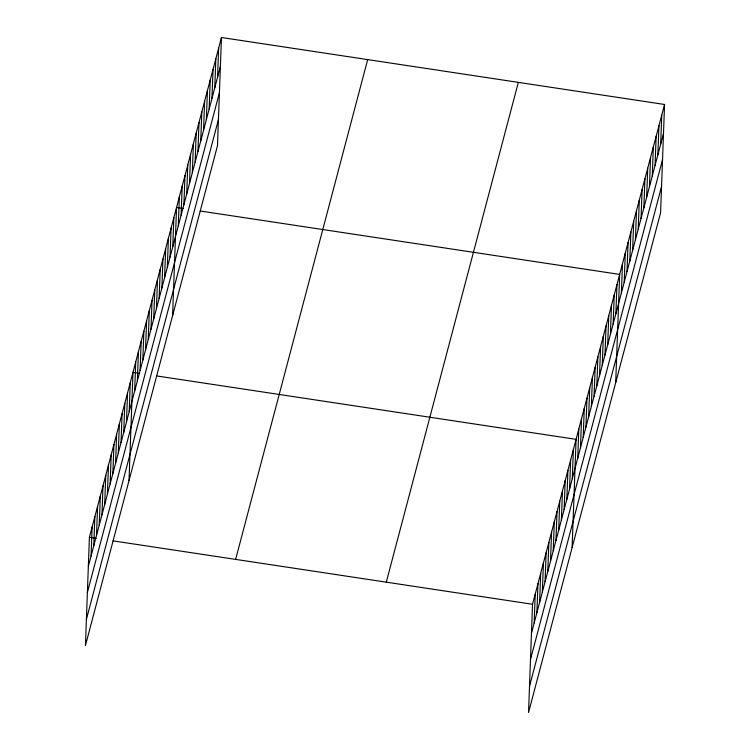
<?xml version="1.0" encoding="UTF-8"?>
<svg xmlns="http://www.w3.org/2000/svg" width="750" height="750" viewBox="0 0 750 750"><rect width="100%" height="100%" fill="white"/><g stroke="black" fill="none" stroke-linecap="round" stroke-linejoin="round"><path stroke-width="1.12" d="M221.456 37.5L89.409 537.291L85.444 645.525L217.481 145.734L221.456 37.5L664.556 104.475L660.591 212.709L528.544 712.5L532.519 604.266L664.556 104.475M91.069 556.022L92.138 526.987M93.797 545.719L94.856 516.675M96.516 535.406L97.584 506.372M99.244 525.094L100.303 496.059M101.963 514.791L103.031 485.747M104.691 504.478L105.75 475.444M107.409 494.175L108.478 465.131M110.138 483.863L111.197 454.828M112.856 473.559L113.925 444.516M115.584 463.247L116.644 434.213M118.303 452.944L119.372 423.9M121.031 442.631L122.091 413.597M123.75 432.328L124.819 403.284M126.478 422.016L127.537 392.981M129.197 411.703L130.266 382.669M129.019 480.591L132.984 372.366L139.734 373.378M134.644 391.088L135.712 362.053M137.372 380.784L138.431 351.741M140.091 370.472L141.159 341.438M142.819 360.169L143.878 331.125M145.538 349.856L146.606 320.822M148.256 339.553L149.325 310.509M150.984 329.241L152.053 300.206M153.703 318.938L154.772 289.894M156.431 308.625L157.5 279.591M159.15 298.312L160.219 269.278M161.878 288.009L162.947 258.975M164.597 277.697L165.666 248.663M167.325 267.394L168.394 238.35M170.044 257.081L171.113 228.047M172.772 246.778L173.841 217.734M172.594 315.666L176.559 207.431L183.309 208.453M178.303 225.844L179.362 196.809M181.106 215.222L182.175 186.188M183.909 204.609L184.978 175.566M186.722 193.987L187.781 164.944M189.525 183.366L190.584 154.322M192.328 172.744L193.397 143.709M195.141 162.122L196.2 133.088M197.944 151.5L199.003 122.466M200.747 140.878L201.816 111.844M203.55 130.266L204.619 101.222M206.363 119.644L207.422 90.6M209.166 109.022L210.234 79.978M211.969 98.4L213.038 69.366M214.781 87.778L215.841 58.744M217.584 77.156L218.644 48.122M534.169 622.997L535.237 593.962M536.897 612.694L537.966 583.65M539.616 602.381L540.684 573.347M542.344 592.069L543.413 563.034M545.062 581.766L546.131 552.731M547.791 571.453L548.859 542.419M550.509 561.15L551.578 532.106M553.237 550.837L554.306 521.803M555.956 540.534L557.025 511.491M558.684 530.222L559.753 501.188M561.403 519.919L562.472 490.875M564.131 509.606L565.2 480.572M566.85 499.303L567.919 470.259M569.578 488.991L570.637 459.956M572.297 478.678L573.366 449.644M572.119 547.566L576.084 439.341L156.609 375.928M577.744 458.062L578.812 429.028M580.472 447.759L581.531 418.716M583.191 437.447L584.259 408.412M585.919 427.144L586.978 398.1M588.638 416.831L589.706 387.797M591.366 406.528L592.425 377.484M594.084 396.216L595.153 367.181M596.812 385.912L597.872 356.869M599.531 375.6L600.6 346.566M602.259 365.297L603.319 336.253M604.978 354.984L606.047 325.95M607.706 344.672L608.766 315.637M610.425 334.369L611.494 305.334M613.153 324.056L614.212 295.022M615.872 313.753L616.941 284.709M615.694 382.641L619.659 274.406L200.184 211.003M621.403 292.819L622.472 263.784M624.206 282.206L625.275 253.163M627.019 271.584L628.078 242.541M629.822 260.963L630.891 231.919M632.625 250.341L633.694 221.306M635.438 239.719L636.497 210.684M638.241 229.097L639.3 200.062M641.044 218.475L642.112 189.441M643.847 207.853L644.916 178.819M646.659 197.241L647.719 168.197M649.462 186.619L650.531 157.575M652.266 175.997L653.334 146.962M655.078 165.375L656.138 136.341M657.881 154.753L658.95 125.719M660.684 144.131L661.753 115.097M88.35 566.334L220.388 66.534M87.384 592.463L219.431 92.672M86.4 619.387L218.447 119.597M235.631 559.397L367.678 59.606M386.288 582.169L518.334 82.378M531.45 633.309L663.497 133.509M530.494 659.438L662.531 159.647M529.5 686.362L661.547 186.572M89.409 537.291L96.159 538.312M113.034 540.862L532.519 604.266"/></g></svg>
